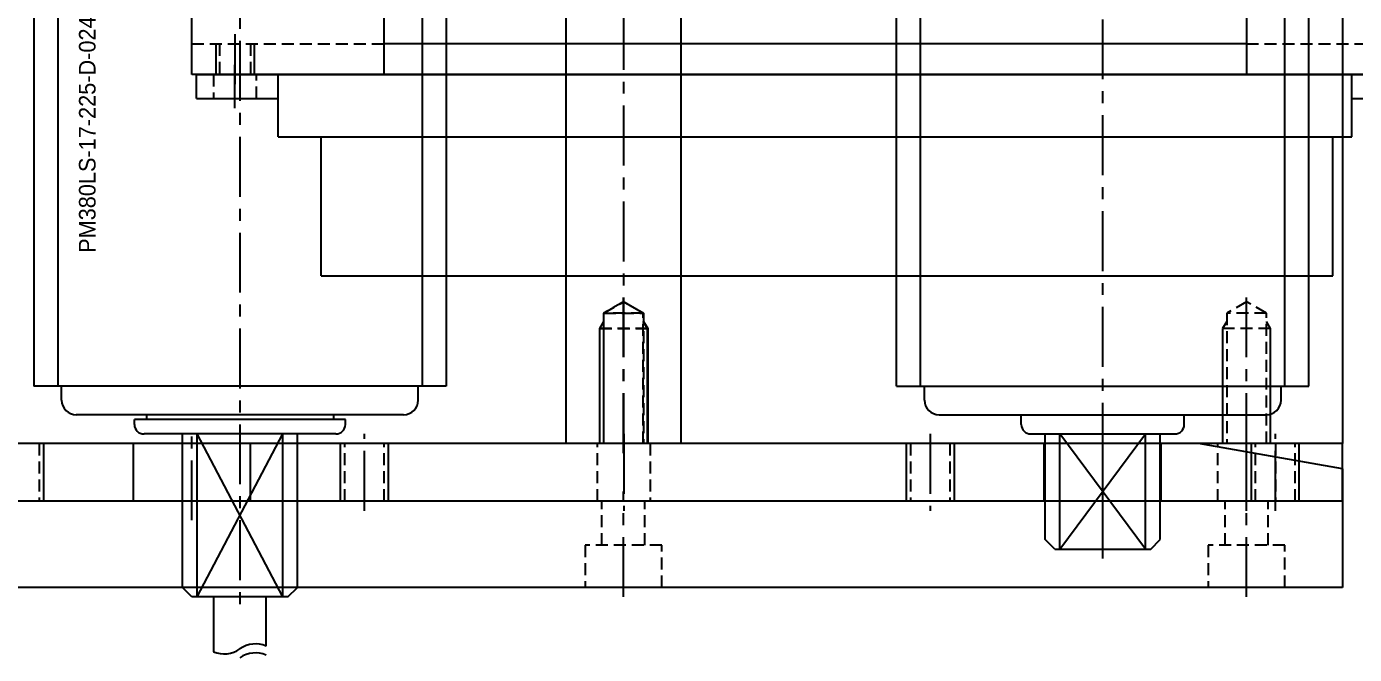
# Model space of a CAD drawing. Header units: inches. Extents: x 0 to 77285, y -118 to 40065.
# Drawn here: x 17422.4 to 17560.9, y 25672.6 to 25738.1 of the extents above; entities that cross this region are included whole.
import ezdxf
from ezdxf.enums import TextEntityAlignment as Align

# ---------------------------------------------------------------- set-up
doc = ezdxf.new("R2010")
doc.units = ezdxf.units.IN
doc.header["$LTSCALE"] = 5
doc.header["$MEASUREMENT"] = 0
doc.linetypes.add('CENTER', pattern=[2, 1.25, -0.25, 0.25, -0.25])
doc.linetypes.add('HIDDEN', pattern=[0.375, 0.25, -0.125])
for name, color, linetype in [('11', 1, 'CENTER'), ('22', 2, 'HIDDEN'), ('44', 4, 'Continuous'), ('55', 5, 'Continuous'), ('77', 40, 'HIDDEN'), ('B', 123, 'Continuous'), ('G', 231, 'Continuous'), ('T', 3, 'Continuous'), ('Y', 60, 'Continuous')]:
    doc.layers.add(name, color=color, linetype=linetype)
doc.styles.add('SCI', font='')
doc.styles.get('SCI').set_extended_font_data('Gulim')
doc.dimstyles.new('SCH', dxfattribs={"dimtxt": 2.5, "dimasz": 2, "dimexe": 1.25, "dimexo": 0.625, "dimtad": 1, "dimdec": 8, "dimtxsty": 'SCI', "dimcen": 2.5, "dimclrd": 4, "dimclre": 4, "dimclrt": 7, "dimadec": 8, "dimazin": 2, "dimtfac": 1, "dimtdec": 8, "dimtmove": 0, "dimatfit": 3, "dimfxl": 1, "dimarcsym": 0})

# ---------------------------------------------------------------- blocks, each defined once
blk = doc.blocks.new('*D365')
at = {"color": 4, "lineweight": -2, "transparency": 16777216}
for p, q in [((17399.65, 26493.05), (17399.65, 27402.11)), ((17979.65, 23925.05), (17979.65, 27402.11)), ((17559.65, 27302.11), (17819.65, 27302.11))]:
    blk.add_line(p, q, dxfattribs=at)
at = {"color": 4, "transparency": 16777216}
for points in [[(17559.65, 27328.78), (17559.65, 27275.45), (17399.65, 27302.11)], [(17819.65, 27328.78), (17819.65, 27275.45), (17979.65, 27302.11)]]:
    blk.add_solid(points, dxfattribs=at)
at = {"layer": 'Defpoints', "color": 0, "transparency": 16777216}
for p in [(17979.65, 27302.11), (17399.65, 26443.05), (17979.65, 23875.05)]:
    blk.add_point(p, dxfattribs=at)
at = {"color": 7, "transparency": 16777216, "insert": (17689.65, 27454.64), "char_height": 200, "attachment_point": 5, "style": 'SCI'}
blk.add_mtext('580', dxfattribs=at)
blk = doc.blocks.new('*D366')
at = {"color": 4, "lineweight": -2, "transparency": 16777216}
for p, q in [((12554.65, 23925.55), (12554.65, 28076.14)), ((17979.65, 23925.05), (17979.65, 28076.14)), ((12714.65, 27976.14), (17819.65, 27976.14))]:
    blk.add_line(p, q, dxfattribs=at)
at = {"color": 4, "transparency": 16777216}
for points in [[(12714.65, 28002.81), (12714.65, 27949.48), (12554.65, 27976.14)], [(17819.65, 28002.81), (17819.65, 27949.48), (17979.65, 27976.14)]]:
    blk.add_solid(points, dxfattribs=at)
at = {"layer": 'Defpoints', "color": 0, "transparency": 16777216}
for p in [(17979.65, 27976.14), (12554.65, 23875.55), (17979.65, 23875.05)]:
    blk.add_point(p, dxfattribs=at)
at = {"color": 7, "transparency": 16777216, "insert": (15267.15, 28128.81), "char_height": 200, "attachment_point": 5, "style": 'SCI'}
blk.add_mtext('5425', dxfattribs=at)
blk = doc.blocks.new('*D367')
at = {"color": 4, "lineweight": -2, "transparency": 16777216}
for p, q in [((12554.65, 23925.55), (12554.65, 29140.68)), ((21064.65, 23433.05), (21064.65, 29140.68)), ((12714.65, 29040.68), (20904.65, 29040.68))]:
    blk.add_line(p, q, dxfattribs=at)
at = {"color": 4, "transparency": 16777216}
for points in [[(12714.65, 29067.34), (12714.65, 29014.01), (12554.65, 29040.68)], [(20904.65, 29067.34), (20904.65, 29014.01), (21064.65, 29040.68)]]:
    blk.add_solid(points, dxfattribs=at)
at = {"layer": 'Defpoints', "color": 0, "transparency": 16777216}
for p in [(21064.65, 29040.68), (12554.65, 23875.55), (21064.65, 23383.05)]:
    blk.add_point(p, dxfattribs=at)
at = {"color": 7, "transparency": 16777216, "insert": (16809.65, 29193.47), "char_height": 200, "attachment_point": 5, "style": 'SCI'}
blk.add_mtext('8510', dxfattribs=at)
blk = doc.blocks.new('*D374')
at = {"color": 4, "lineweight": -2, "transparency": 16777216}
for p, q in [((12554.65, 23925.55), (12554.65, 30215.88)), ((37924.65, 23433.05), (37924.65, 30215.88)), ((12714.65, 30115.88), (37764.65, 30115.88))]:
    blk.add_line(p, q, dxfattribs=at)
at = {"color": 4, "transparency": 16777216}
for points in [[(12714.65, 30142.54), (12714.65, 30089.21), (12554.65, 30115.88)], [(37764.65, 30142.54), (37764.65, 30089.21), (37924.65, 30115.88)]]:
    blk.add_solid(points, dxfattribs=at)
at = {"layer": 'Defpoints', "color": 0, "transparency": 16777216}
for p in [(37924.65, 30115.88), (12554.65, 23875.55), (37924.65, 23383.05)]:
    blk.add_point(p, dxfattribs=at)
at = {"color": 7, "transparency": 16777216, "insert": (25239.65, 30268.54), "char_height": 200, "attachment_point": 5, "style": 'SCI'}
blk.add_mtext('25370', dxfattribs=at)
blk = doc.blocks.new('A$Cb7150516E')
for p, q in [((15, 100), (-7, 100)), ((15, 100), (11.8, 100)), ((11.8, 100), (11.8, 100)), ((15, 100), (15, -30)), ((-10, 83), (-10, 97)), ((-7, 80), (15, 80)), ((11.8, 80), (11.8, -10)), ((-7, -10), (15, -10)), ((-10, -13), (-10, -27)), ((15, -30), (-7, -30)), ((15, -30), (11.8, -30)), ((11.8, -30), (11.8, -30))]:
    blk.add_line(p, q)
for centre in [(0, 90), (0, -20)]:
    blk.add_circle(centre, 3)
for centre, start, end in [((-7, 97), 90, 180), ((-7, 83), 180, 270), ((-7, -13), 90, 180), ((-7, -27), 180, 270)]:
    blk.add_arc(centre, 3, start, end)
at = {"layer": '11'}
for p, q in [((10.8, 95.5), (16, 95.5)), ((0, 86), (0, 94)), ((-4, 90), (4, 90)), ((0, -16), (0, -24)), ((-4, -20), (4, -20)), ((10.8, -25.51), (16, -25.51))]:
    blk.add_line(p, q, dxfattribs=at)
at = {"layer": '22'}
for p, q in [((11.8, 80), (11.8, 100)), ((11.8, 97.12), (15, 97.12)), ((11.8, 93.88), (15, 93.88)), ((11.8, -30), (11.8, -10)), ((11.8, -23.88), (15, -23.88)), ((11.8, -27.13), (15, -27.13))]:
    blk.add_line(p, q, dxfattribs=at)
at = {"layer": 'T'}
for p, q in [((11.8, 97.5), (15, 97.5)), ((11.8, 93.5), (15, 93.5)), ((11.8, -23.51), (15, -23.51)), ((11.8, -27.51), (15, -27.51))]:
    blk.add_line(p, q, dxfattribs=at)
blk = doc.blocks.new('A$C09808f4cE')
for p, q in [((64.5, 0), (-64.5, 0)), ((56, -6.5), (56, 0)), ((64.5, -2.5), (64.5, 0)), ((-64.5, -2.5), (-64.5, 0)), ((-56, -6.5), (-56, 0)), ((-56, -2.5), (-64.5, -2.5)), ((64.5, -2.5), (56, -2.5)), ((56, -6.5), (-56, -6.5)), ((-54, -21), (-54, -6.5)), ((51.5, -21), (51.5, -6.5)), ((51.5, -21), (-54, -21))]:
    blk.add_line(p, q)
at = {"layer": '11'}
for p, q in [((-60.5, -3.5), (-60.5, 1)), ((60.5, -3.5), (60.5, 1))]:
    blk.add_line(p, q, dxfattribs=at)
at = {"layer": '22'}
for p, q in [((-62.75, -2.5), (-62.75, 0)), ((-58.25, 0), (-58.25, -2.5)), ((58.25, -2.5), (58.25, 0)), ((62.75, 0), (62.75, -2.5))]:
    blk.add_line(p, q, dxfattribs=at)
blk = doc.blocks.new('A$C3ce8d080')
for p, q in [((0, 0, 0), (0, -320, 0)), ((12.36, 0, 0), (0, 0, 0)), ((9, 0, 0), (9, -320, 0)), ((12.36, 0, 0), (15, -15, 0)), ((15, -15, 0), (15, -305, 0))]:
    blk.add_line(p, q)
at = {"layer": '11'}
for p, q in [((-1, -10, 0), (10, -10, 0)), ((-1, -75, 0), (10, -75, 0))]:
    blk.add_line(p, q, dxfattribs=at)
at = {"layer": '22'}
for p, q in [((0, -6, 0), (4.4, -6, 0)), ((4.4, -6, 0), (4.4, -14, 0)), ((4.4, -7.75, 0), (9, -7.75, 0)), ((4.4, -12.25, 0), (9, -12.25, 0)), ((4.4, -14, 0), (0, -14, 0)), ((0, -71, 0), (4.4, -71, 0)), ((4.4, -71, 0), (4.4, -79, 0)), ((4.4, -72.75, 0), (9, -72.75, 0)), ((4.4, -77.25, 0), (9, -77.25, 0)), ((4.4, -79, 0), (0, -79, 0))]:
    blk.add_line(p, q, dxfattribs=at)
blk = doc.blocks.new('A$Cba0b814e')
for p, q in [((6, -0.04), (0, -0.04)), ((0, -0.04), (0, -320.04)), ((6, -0.04), (6, -320.04)), ((6, -18.94), (0, -18.94)), ((6, -31.14), (0, -31.14)), ((6, -113.94), (0, -113.94)), ((6, -126.14), (0, -126.14))]:
    blk.add_line(p, q)
at = {"layer": '11'}
for p, q in [((7, -7.04), (-1, -7.04)), ((7, -10.04), (-1, -10.04)), ((7, -10.04), (-1, -10.04)), ((8, -25.04), (-2, -25.04)), ((-1, -43.04), (7, -43.04)), ((-1, -75), (7, -75)), ((7, -102.04), (-1, -102.04)), ((8, -120.04), (-2, -120.04))]:
    blk.add_line(p, q, dxfattribs=at)
at = {"layer": '22'}
for p, q in [((6, -4.98), (0, -4.98)), ((6, -9.11), (0, -9.11)), ((0, -40.98), (6, -40.98)), ((0, -45.11), (6, -45.11)), ((0, -72.25), (6, -72.25)), ((6, -77.75), (0, -77.75)), ((6, -99.98), (0, -99.98)), ((6, -104.11), (0, -104.11)), ((0, -135.98), (6, -135.98))]:
    blk.add_line(p, q, dxfattribs=at)
at = {"layer": '77'}
for p, q in [((0, -7.04), (6, -7.04)), ((6, -13.04), (0, -13.04))]:
    blk.add_line(p, q, dxfattribs=at)
at = {"layer": 'T'}
for p, q in [((6, -4.54), (0, -4.54)), ((6, -9.54), (0, -9.54)), ((0, -40.54), (6, -40.54)), ((0, -45.54), (6, -45.54)), ((6, -99.54), (0, -99.54)), ((6, -104.54), (0, -104.54)), ((0, -135.54), (6, -135.54))]:
    blk.add_line(p, q, dxfattribs=at)
blk = doc.blocks.new('A$C4178c5cf')
for p, q in [((295, 21.5), (5, 21.5)), ((295, -21.5), (295, 21.5)), ((295, 19), (5, 19)), ((296.46, 18.6), (295, 18.6)), ((298, -17.06), (298, 17.06)), ((299, 8.5), (298, 8.5)), ((300, -7.5), (300, 7.5)), ((311, 6), (300, 6)), ((312, 5), (311, 6)), ((312, 4.47), (300, 4.47)), ((312, 4.47), (300, -4.47)), ((312, -4.47), (300, 4.47)), ((312, -5), (312, 5)), ((312, -4.47), (300, -4.47)), ((312, -5), (311, -6)), ((311, -6), (300, -6)), ((299, -8.5), (298, -8.5)), ((295, -19), (5, -19)), ((296.46, -18.6), (295, -18.6)), ((295, -21.5), (5, -21.5))]:
    blk.add_line(p, q)
for centre, radius, start, end in [((296.46, 17.06), 1.54, 0, 90), ((299, 7.5), 1, 0, 90), ((299, -7.5), 1, 270, 0), ((296.46, -17.06), 1.54, 270, 0)]:
    blk.add_arc(centre, radius, start, end)
at = {"layer": '11'}
blk.add_line((313, 0), (-13, 0), dxfattribs=at)
blk = doc.blocks.new('A$C6b4d137b')
for p, q in [((5, 21.5), (230, 21.5)), ((230, 21.5), (230, -21.5)), ((5, 19), (230, 19)), ((231.46, 18.6), (230, 18.6)), ((233, 17.06), (233, -17.06)), ((233, 9.75), (233.5, 9.75)), ((233.5, 11), (233.5, -11)), ((234, 11), (233.5, 11)), ((235, 10), (235, -10)), ((251, 6), (235, 6)), ((252, 5), (251, 6)), ((252, 4.47), (235, 4.47)), ((252, -4.47), (235, 4.47)), ((252, 4.47), (235, -4.47)), ((252, 5), (252, -5)), ((257.13, 2.75), (252, 2.75)), ((252, -2.75), (257.71, -2.75)), ((252, -4.47), (235, -4.47)), ((252, -5), (251, -6)), ((251, -6), (235, -6)), ((233, -9.75), (233.5, -9.75)), ((234, -11), (233.5, -11)), ((5, -19), (230, -19)), ((231.46, -18.6), (230, -18.6)), ((5, -21.5), (230, -21.5))]:
    blk.add_line(p, q)
for centre, radius, start, end in [((231.46, 17.06), 1.54, 0, 90), ((234, 10), 1, 0, 90), ((259.75, 1.64), 2.85, 156.9733, 215.0556), ((260.68, 1.64), 2.85, 156.9733, 215.0556), ((255.09, -1.64), 2.85, 336.9733, 35.0556), ((234, -10), 1, 270, 0), ((231.46, -17.06), 1.54, 270, 0)]:
    blk.add_arc(centre, radius, start, end)
at = {"layer": '11'}
blk.add_line((-16, 0), (253, 0), dxfattribs=at)
at = {"layer": '44', "style": 'SCI'}
blk.add_text('PM380LS-17-225-D-024-JD-UR430A(BLACK)', height=1.7308, rotation=180, dxfattribs=at).set_placement((192.89, -15.92), align=Align.MIDDLE_CENTER)
blk = doc.blocks.new('A$Ce276e4a4')
for p, q in [((302, 6), (0, 6)), ((302, 6), (302, -6)), ((302, -6), (0, -6))]:
    blk.add_line(p, q)
at = {"layer": '11'}
blk.add_line((303, 0), (-1, 0), dxfattribs=at)
at = {"layer": '22'}
for p, q in [((287.21, 0), (288.4, 2.07)), ((288.4, 2.07), (302, 2.07)), ((288.4, -2.07), (288.4, 2.07)), ((290, -2.5), (290, 2.5)), ((288.4, -2.07), (287.21, 0)), ((302, -2.07), (288.4, -2.07))]:
    blk.add_line(p, q, dxfattribs=at)
at = {"layer": 'T'}
for p, q in [((289.25, 2.07), (290, 2.5)), ((290, 2.5), (302, 2.5)), ((290, -2.5), (289.25, -2.07)), ((302, -2.5), (290, -2.5))]:
    blk.add_line(p, q, dxfattribs=at)
blk = doc.blocks.new('A$Ca57f8651')
for p, q in [((0, 0), (302, 0)), ((302, 0), (302, -320))]:
    blk.add_line(p, q)
at = {"layer": '11'}
for p, q in [((303, -10), (286.21, -10)), ((303, -75), (286.21, -75))]:
    blk.add_line(p, q, dxfattribs=at)
at = {"layer": '22'}
for p, q in [((288.4, -7.93), (287.21, -10)), ((302, -7.93), (288.4, -7.93)), ((288.4, -7.93), (288.4, -12.07)), ((290, -7.5), (290, -12.5)), ((287.21, -10), (288.4, -12.07)), ((288.4, -12.07), (302, -12.07)), ((288.4, -72.93), (287.21, -75)), ((302, -72.93), (288.4, -72.93)), ((288.4, -72.93), (288.4, -77.07)), ((290, -72.5), (290, -77.5)), ((287.21, -75), (288.4, -77.07)), ((288.4, -77.07), (302, -77.07))]:
    blk.add_line(p, q, dxfattribs=at)
at = {"layer": 'T'}
for p, q in [((290, -7.5), (289.25, -7.93)), ((302, -7.5), (290, -7.5)), ((289.25, -12.07), (290, -12.5)), ((290, -12.5), (302, -12.5)), ((290, -72.5), (289.25, -72.93)), ((302, -72.5), (290, -72.5)), ((289.25, -77.07), (290, -77.5)), ((290, -77.5), (302, -77.5))]:
    blk.add_line(p, q, dxfattribs=at)
blk = doc.blocks.new('A$C98ccf4fa')
for name, p in [('A$Ca57f8651', (-151, 160)), ('A$Cba0b814e', (151, 160.04)), ('A$Ce276e4a4', (-151, 85.04))]:
    blk.add_blockref(name, p)
at = {"layer": '55', "xscale": -1, "rotation": 90}
blk.add_blockref('A$C09808f4cE', (112.5, 104.99), dxfattribs=at)
at = {"layer": '55'}
blk.add_blockref('A$C6b4d137b', (-85, 45), dxfattribs=at)
at = {"layer": 'B'}
blk.add_blockref('A$C4178c5cf', (-150, 135), dxfattribs=at)
at = {"layer": 'G', "xscale": -1}
blk.add_blockref('A$C3ce8d080', (166, 160, 0), dxfattribs=at)
at = {"layer": 'Y'}
blk.add_blockref('A$Cb7150516E', (97.5, 70), dxfattribs=at)
blk = doc.blocks.new('A$C24dcf2da')
blk.add_blockref('A$C98ccf4fa', (0, 0))

msp = doc.modelspace()

# ---------------------------------------------------------------- block references
at = {"rotation": 270}
msp.add_blockref('A$C24dcf2da', (17399.6497809, 25845.5504763, 0), dxfattribs=at)

# ---------------------------------------------------------------- dimensions: what is measured, and where the dimension line sits
for base, p1, p2, picture, middle in [((37924.649780898, 30115.8761734788), (12554.649780898, 23875.5504762968), (37924.649780898, 23383.0504762948), '*D374', (25239.649780898, 30268.5392893244)), ((21064.649780898, 29040.6754827387), (12554.649780898, 23875.5504762968), (21064.649780898, 23383.0504762948), '*D367', (16809.649780898, 29193.4717543765)), ((17979.649780898, 27976.1433020648), (12554.649780898, 23875.5504762968), (17979.649780898, 23875.0504762948), '*D366', (15267.149780898, 28128.8064179103)), ((17979.649780898, 27302.1133816955), (17399.649780898, 26443.0504762968), (17979.649780898, 23875.0504762948), '*D365', (17689.649780898, 27454.6433417487))]:
    dim = msp.add_linear_dim(base=base, p1=p1, p2=p2, dimstyle='SCH', override={"dimscale": 80})
    dim.commit()
    dim.dimension.update_dxf_attribs({"geometry": picture, "text_midpoint": middle})

# ---------------------------------------------------------------- leaders
msp.add_leader([(17399.65170498, 23913.04575819), (19552.82136544, 27450.34323961)], dimstyle='SCH', override={"dimscale": 80, "dimgap": 0.625, "dimtad": 1})

doc.saveas('drawing.dxf')
